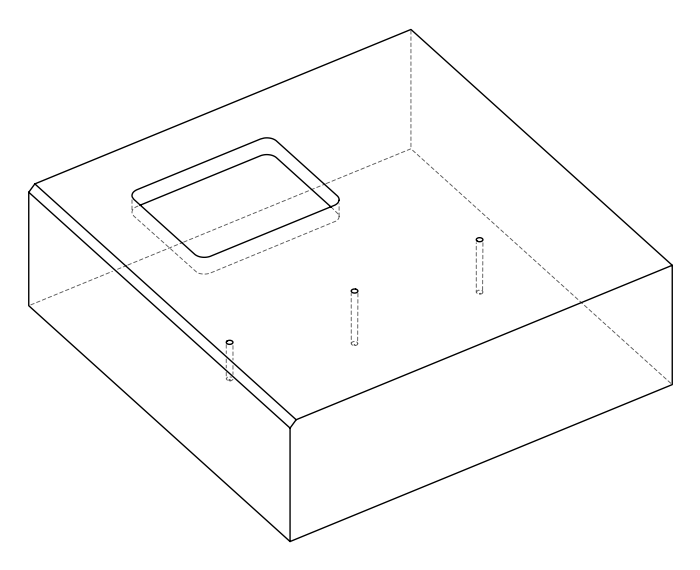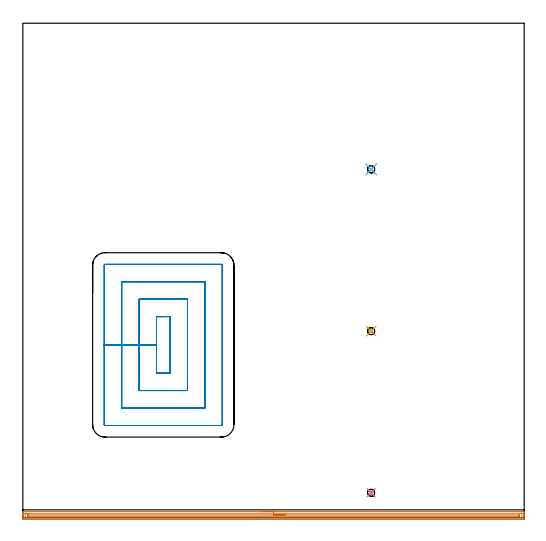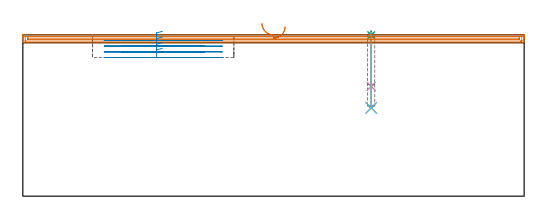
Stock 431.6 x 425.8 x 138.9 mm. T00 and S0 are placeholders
(PLAN: 8 operations, 3 tool changes, 21.8 min)
(1 SPOT_DRILL | STEP1POCKET | NXT0321_9005460120000 | 0.03 min | 0 mm3)
(2 SPOT_DRILL_1 | STEP1POCKET_1 | NXT0321_9005460120000 | 0.03 min | 0 mm3)
(3 SPOT_DRILL_2 | STEP1POCKET_2 | NXT0321_9005460120000 | 0.03 min | 0 mm3)
(4 DRILL_BLIND_HOLE_INTO_CENTER | STEP1POCKET | UGT0301_457 | 0.19 min | 1288 mm3)
(5 DRILL_BLIND_HOLE_INTO_CENTER_1 | STEP1POCKET_1 | UGT0301_457 | 0.26 min | 1839 mm3)
(6 DRILL_BLIND_HOLE_INTO_CENTER_2 | STEP1POCKET_2 | UGT0301_457 | 0.26 min | 1835 mm3)
(7 AREA_MILL | FG_CHAMFER_SURFACE | UGT0205_001 | 10.54 min | 9978 mm3)
(8 MILL_RECTANGULAR_POCKET | POCKET_RECTANGULAR_STRAIGHT | UGT0201_104 | Follow Part, ap 5, ae 75% | 10.48 min | 374428 mm3)
(TOOL NXT0321_9005460120000 | NC Spot Drill, 142deg, 12mm, Carbide, Uncoated | D12 PA142 FL30 Z2)
(TOOL UGT0301_457 | Carbide Drill 6.2 mm | D6.2 PA118 FL63 Z2)
(TOOL UGT0205_001 | Chamfer Mill 20 x 3 x 45 deg. | D20 FL50 Z2)
(TOOL UGT0201_104 | End Mill 20 mm | D20 FL22 Z2)
(OP 1 SPOT_DRILL)
G17 G21 G94 G90
T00 M6
G54
G17 G0 G90 X299.9 Y21.5 S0 M3
G43 Z148.9 H0
G94 G81 G98 Z138.633 F250. R141.9
G80
M5
M2
(OP 2 SPOT_DRILL_1)
G17 G21 G94 G90
T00 M6
G54
G17 G0 G90 X299.9 Y160.7 S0 M3
G43 Z148.9 H0
G94 G81 G98 Z138.633 F250. R141.9
G80
M5
M2
(OP 3 SPOT_DRILL_2)
G17 G21 G94 G90
T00 M6
G54
G17 G0 G90 X299.9 Y300. S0 M3
G43 Z148.9 H0
G94 G81 G98 Z138.633 F250. R141.9
G80
M5
M2
(OP 4 DRILL_BLIND_HOLE_INTO_CENTER)
G17 G21 G94 G90
T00 M6
G54
G17 G0 G90 X299.9 Y21.5 S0 M3
G43 Z148.9 H0
G94 G81 G98 Z94.5 F250. R140.9
G80
M5
M2
(OP 5 DRILL_BLIND_HOLE_INTO_CENTER_1)
G17 G21 G94 G90
T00 M6
G54
G17 G0 G90 X299.9 Y160.7 S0 M3
G43 Z148.9 H0
G94 G81 G98 Z76. F250. R140.9
G80
M5
M2
(OP 6 DRILL_BLIND_HOLE_INTO_CENTER_2)
G17 G21 G94 G90
T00 M6
G54
G17 G0 G90 X299.9 Y300. S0 M3
G43 Z148.9 H0
G94 G81 G98 Z76. F250. R140.9
G80
M5
M2
(OP 7 AREA_MILL)
G17 G21 G94 G90
T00 M6
G54
G17 G0 G90 X205.8 Y5.3 S1061 M3
G43 Z148.9 H0
G94 G1 X205.838 Z148.028 F250.
X205.952 Z147.163
X206.141 Z146.312
X206.403 Z145.48
X206.737 Z144.674
X207.14 Z143.9
X207.608 Z143.164
X208.14 Z142.472
X208.729 Z141.829
X209.372 Z141.239
X210.064 Z140.708
X210.8 Z140.24
X211.574 Z139.837
X212.38 Z139.503
X213.212 Z139.241
X214.064 Z139.052
X214.928 Z138.938
X215.8 Z138.9
X431.435
X431.59 Y5.297 Z138.888
X431.598 Y5.175 Z138.767
X431.6 Y5.047 Z138.646
Y4.731 Z138.33
Y4.084 Z137.679
Y2.887 Z136.484
Y2.337 Z135.931
Y-0.883 Z132.714
X431.597 Y-1.158 Z132.439
X431.59 Y-1.493 Z132.104
X431.336 Y-1.498 Z132.101
X430.988 Y-1.5 Z132.1
X0.612
X0.264 Y-1.498 Z132.101
X0.01 Y-1.493 Z132.104
X0. Y-1.158 Z132.439
Y2.337 Z135.931
Y2.887 Z136.484
Y3.21 Z136.806
Y3.761 Z137.357
Y4.084 Z137.679
Y4.731 Z138.33
Y5.047 Z138.646
X0.002 Y5.175 Z138.767
X0.01 Y5.297 Z138.888
X0.165 Y5.3 Z138.9
X215.8
Y3.886 Z137.486
X429.202 Y3.885 Z137.485
X429.406
X429.549 Y3.881 Z137.481
X429.58 Y3.879 Z137.479
X429.59 Y3.866 Z137.466
X429.594 Y3.838 Z137.438
X429.599 Y3.696 Z137.296
Y0.201 Z133.801
X429.596 Y0.071 Z133.671
X429.59 Y-0.032 Z133.568
X429.582 Y-0.079 Z133.521
X429.547 Y-0.081 Z133.519
X429.202 Y-0.085 Z133.515
X429. Y-0.086 Z133.514
X428.31
X2.398
X2.194 Y-0.085 Z133.515
X2.051 Y-0.081 Z133.519
X2.02 Y-0.079 Z133.521
X2.01 Y-0.066 Z133.534
X2.006 Y-0.038 Z133.562
X2.001 Y0.104 Z133.704
Y3.599 Z137.199
X2.004 Y3.729 Z137.329
X2.01 Y3.832 Z137.432
X2.018 Y3.879 Z137.479
X2.053 Y3.88 Z137.48
X2.398 Y3.885 Z137.485
X2.601 Y3.886 Z137.486
X3.29
X215.8
Y2.471 Z136.071
X427.279
X427.417 Y2.47 Z136.07
X427.554 Y2.467 Z136.067
X427.585 Y2.465 Z136.065
X427.591 Y2.443 Z136.043
X427.597 Y2.396 Z135.996
X427.599 Y2.337 Z135.937
X427.6 Y2.158 Z135.758
X427.597 Y1.463 Z135.063
X427.594 Y1.374 Z134.974
X427.59 Y1.335 Z134.935
X427.55 Y1.333 Z134.933
X427.417 Y1.33 Z134.93
X426.661 Y1.328 Z134.928
X4.321 Y1.329 Z134.929
X4.183 Y1.33 Z134.93
X4.046 Y1.333 Z134.933
X4.015 Y1.335 Z134.935
X4.009 Y1.357 Z134.957
X4.003 Y1.404 Z135.004
X4.001 Y1.463 Z135.063
X4. Y1.642 Z135.242
X4.003 Y2.337 Z135.937
X4.006 Y2.426 Z136.026
X4.01 Y2.465 Z136.065
X4.05 Y2.467 Z136.067
X4.183 Y2.47 Z136.07
X4.939 Y2.471 Z136.071
X215.8
X216.672 Z136.11
X217.536 Z136.223
X218.388 Z136.412
X219.22 Z136.675
X220.026 Z137.008
X220.8 Z137.411
X221.536 Z137.88
X222.228 Z138.411
X222.871 Z139.
X223.46 Z139.644
X223.992 Z140.336
X224.46 Z141.071
X224.863 Z141.845
X225.197 Z142.651
X225.459 Z143.483
X225.648 Z144.335
X225.762 Z145.2
X225.8 Z146.071
G0 Z148.9
M5
M2
(OP 8 MILL_RECTANGULAR_POCKET)
G17 G21 G94 G90
T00 M6
G54
G17 G0 G90 X120.14 Y173.2 S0 M3
G43 Z148.9 H0
Z141.9
G94 G1 X115.1 Z140.549 F250.
Y148.85 Z134.025
Y124.5 F500.
X126.7
Y173.2
X115.1
Y148.85
X100.1
Y109.5
X141.7
Y188.2
X100.1
Y148.85
X85.1
Y94.5
X156.7
Y203.2
X85.1
Y148.85
X70.1
Y80.2
G3 X70.8 Y79.5 R0.7
G1 X171.
G3 X171.7 Y80.2 R0.7
G1 Y217.5
G3 X171. Y218.2 R0.7
G1 X70.8
G3 X70.1 Y217.5 R0.7
G1 Y148.85
Y147.85
G0 X120.14 Y173.2 Z137.025
G1 X115.1 Z135.675 F250.
Y148.85 Z129.15
Y124.5 F500.
X126.7
Y173.2
X115.1
Y148.85
X100.1
Y109.5
X141.7
Y188.2
X100.1
Y148.85
X85.1
Y94.5
X156.7
Y203.2
X85.1
Y148.85
X70.1
Y80.2
G3 X70.8 Y79.5 R0.7
G1 X171.
G3 X171.7 Y80.2 R0.7
G1 Y217.5
G3 X171. Y218.2 R0.7
G1 X70.8
G3 X70.1 Y217.5 R0.7
G1 Y148.85
Y147.85
G0 X120.14 Y173.2 Z132.15
G1 X115.1 Z130.8 F250.
Y148.85 Z124.275
Y124.5 F500.
X126.7
Y173.2
X115.1
Y148.85
X100.1
Y109.5
X141.7
Y188.2
X100.1
Y148.85
X85.1
Y94.5
X156.7
Y203.2
X85.1
Y148.85
X70.1
Y80.2
G3 X70.8 Y79.5 R0.7
G1 X171.
G3 X171.7 Y80.2 R0.7
G1 Y217.5
G3 X171. Y218.2 R0.7
G1 X70.8
G3 X70.1 Y217.5 R0.7
G1 Y148.85
Y147.85
G0 X120.14 Y173.2 Z127.275
G1 X115.1 Z125.925 F250.
Y148.85 Z119.4
Y124.5 F500.
X126.7
Y173.2
X115.1
Y148.85
X100.1
Y109.5
X141.7
Y188.2
X100.1
Y148.85
X85.1
Y94.5
X156.7
Y203.2
X85.1
Y148.85
X70.1
Y80.2
G3 X70.8 Y79.5 R0.7
G1 X171.
G3 X171.7 Y80.2 R0.7
G1 Y217.5
G3 X171. Y218.2 R0.7
G1 X70.8
G3 X70.1 Y217.5 R0.7
G1 Y148.85
Y147.85
G0 Z148.9
M5
M2
